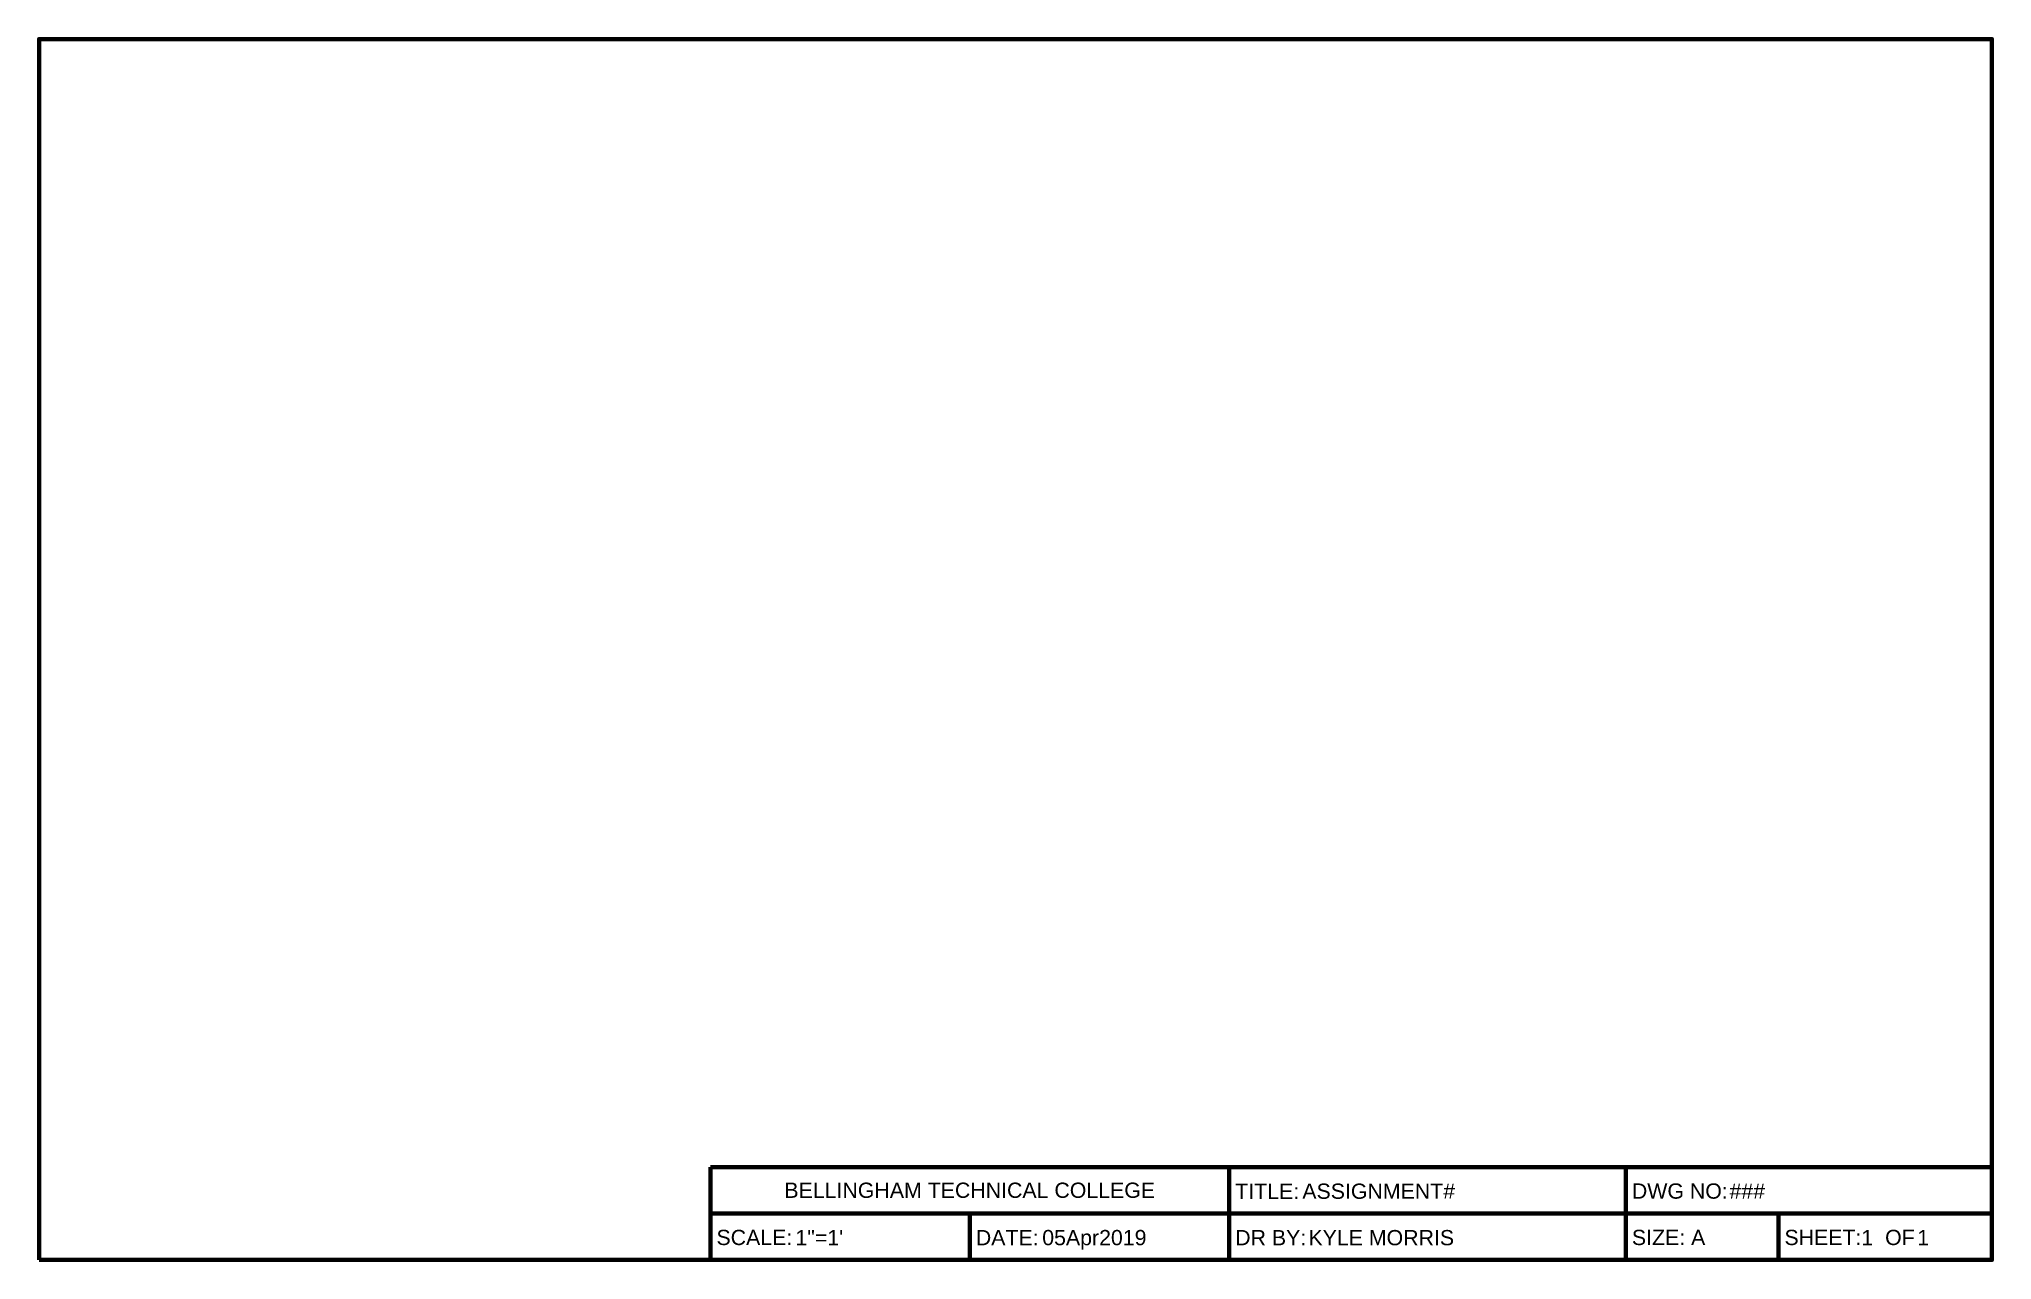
# Model space of a CAD drawing. Header units: inches. Extents: x 0.5 to 16.5, y 0.5 to 10.5.
import ezdxf
from ezdxf.enums import TextEntityAlignment as Align

# ---------------------------------------------------------------- set-up
doc = ezdxf.new("R2010")
doc.units = ezdxf.units.IN
doc.header["$MEASUREMENT"] = 0
doc.layers.add('TitleBox', color=7, linetype='Continuous', lineweight=70)
doc.layers.add('TitleText', color=7, linetype='Continuous')
doc.styles.get("Standard").update_dxf_attribs({"font": 'arial.ttf'})

# ---------------------------------------------------------------- blocks, each defined once
blk = doc.blocks.new('TitleBAlt')
at = {"layer": 'TitleBox'}
for p, q in [((16.5, 1.26), (6, 1.26)), ((6, 0.5), (6, 1.26)), ((10.25, 0.5), (10.25, 1.26)), ((13.5, 0.88), (13.5, 1.26)), ((13.5, 1.26), (13.5, 0.5)), ((6, 0.88), (16.5, 0.88)), ((8.125, 0.5), (8.125, 0.88)), ((13.5, 0.5), (13.5, 0.88)), ((14.75, 0.88), (14.75, 0.5))]:
    blk.add_line(p, q, dxfattribs=at)
blk.add_lwpolyline([(0.5, 0.5), (16.5, 0.5), (16.5, 10.5), (0.5, 10.5)], close=True, dxfattribs=at)
at = {"layer": 'TitleText', "char_height": 0.125}
for s, width, insert, attachment_point in [('BELLINGHAM TECHNICAL COLLEGE', 3.5, (8.125, 1.07), 5), ('TITLE:', 3.5, (10.3, 1), 7), ('DWG NO:', 3, (13.55, 1), 7), ('SCALE:', 1.5, (6.05, 0.62), 7), ('DATE:', 2, (8.175, 0.62), 7), ('DR BY:', 3.5, (10.3, 0.62), 7), ('SIZE: A', 1.5, (13.55, 0.62), 7), ('SHEET:    OF', 1.5, (14.8, 0.62), 7)]:
    blk.add_mtext_dynamic_manual_height_columns(s, width=width, gutter_width=1, heights=[0], dxfattribs=dict(at, insert=insert, attachment_point=attachment_point))
at = {"layer": 'TitleText'}
for tag, p in [('TITLE', (10.85, 0.963)), ('DWGNO', (14.35, 0.963)), ('SCALE', (6.697, 0.583)), ('SHT', (15.43, 0.583)), ('SHTS', (15.888, 0.583))]:
    blk.add_attdef(tag, text='', height=0.125, dxfattribs=at).set_placement(p, align=Align.BOTTOM_LEFT)
at = {"layer": 'TitleText', "flags": 8}
blk.add_attdef('DATE', text='', height=0.125, dxfattribs=at).set_placement((8.719, 0.583), align=Align.BOTTOM_LEFT)
blk.add_attdef('NAME', (10.9, 0.62), '', height=0.125, dxfattribs=at)

msp = doc.modelspace()

# ---------------------------------------------------------------- block references
at = {"layer": 'TitleBox'}
ref = msp.add_blockref('TitleBAlt', (0, 0), dxfattribs=at)
ref.add_attrib('SHTS', '1', dxfattribs={"layer": 'TitleText', "height": 0.125}).set_placement((15.888, 0.583), align=Align.BOTTOM_LEFT)
ref.add_attrib('SHT', '1', dxfattribs={"layer": 'TitleText', "height": 0.125}).set_placement((15.43, 0.583), align=Align.BOTTOM_LEFT)
ref.add_attrib('SCALE', '1"=1\'', dxfattribs={"layer": 'TitleText', "height": 0.125}).set_placement((6.697, 0.583), align=Align.BOTTOM_LEFT)
ref.add_attrib('DWGNO', '###', dxfattribs={"layer": 'TitleText', "height": 0.125}).set_placement((14.35, 0.963), align=Align.BOTTOM_LEFT)
ref.add_attrib('DATE', '05Apr2019', dxfattribs={"layer": 'TitleText', "height": 0.125}).set_placement((8.719, 0.583), align=Align.BOTTOM_LEFT)
ref.add_attrib('NAME', 'KYLE MORRIS', (10.9, 0.62), dxfattribs={"layer": 'TitleText', "height": 0.125})
ref.add_attrib('TITLE', 'ASSIGNMENT#', dxfattribs={"layer": 'TitleText', "height": 0.125}).set_placement((10.85, 0.963), align=Align.BOTTOM_LEFT)

doc.saveas('drawing.dxf')
